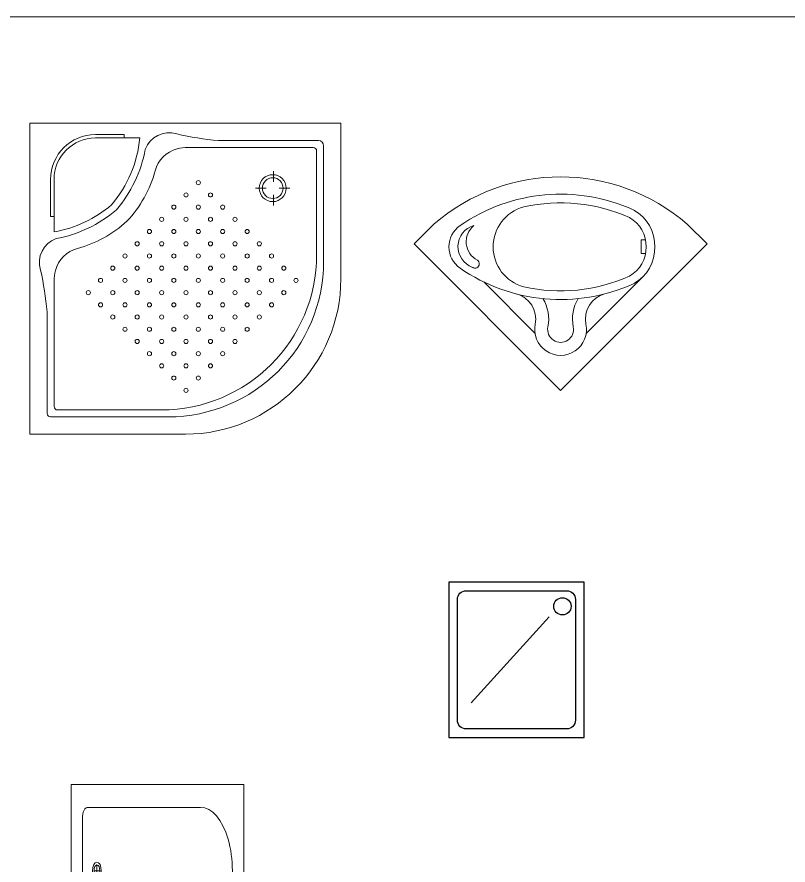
# Model space of a CAD drawing. Header units: inches. Extents: x 242965 to 445791, y 236206 to 423703.
# Drawn here: x 357563 to 362026, y 362179 to 367089 of the extents above; entities that cross this region are included whole.
import ezdxf

# ---------------------------------------------------------------- set-up
doc = ezdxf.new("R2010")
doc.units = ezdxf.units.IN
doc.header["$MEASUREMENT"] = 0
doc.layers.add('9', color=251, linetype='Continuous', lineweight=13)
doc.layers.add('e', color=96, linetype='Continuous', lineweight=5)
doc.layers.add('THIET-BI', color=21, linetype='Continuous')
doc.styles.add('ATTR', font='romans.shx', dxfattribs={"width": 0.8, "height": 0.7})

# ---------------------------------------------------------------- blocks, each defined once
blk = doc.blocks.new('BT30601T')
for p, q in [((9, -14), (9, -16)), ((8, -15), (10, -15))]:
    blk.add_line(p, q)
blk.add_lwpolyline([(0, -30), (0, 0), (60, 0), (60, -30)], close=True)
for points in [[(6, -4), (45, -4)], [(4, -24), (4, -6)], [(45, -26), (6, -26)]]:
    blk.add_lwpolyline(points)
for radius in [1.5, 1]:
    blk.add_circle((9, -15), radius)
for centre, radius, start, end in [((5.75, -5.75), 1.768, 81.8699, 188.1301), ((45.012, -15), 11, 269.9408, 90.05919), ((5.75, -24.25), 1.768, 171.8699, 278.1301)]:
    blk.add_arc(centre, radius, start, end)
at = {"style": 'ATTR', "width": 0.8, "flags": 9}
blk.add_attdef('ESTCODE', (0, 0), '', height=0.7, dxfattribs=at)
blk = doc.blocks.new('A$C240A1462')
at = {"layer": 'THIET-BI'}
for points in [[(782.7, 900), (0, 900), (0, 0), (782.7, 0), (782.7, 900)], [(580.4, 698), (130.2, 200)]]:
    blk.add_lwpolyline(points, dxfattribs=at)
blk.add_lwpolyline([(682.7, 50), (100, 50, -0.414214), (50, 100), (50, 800, -0.414214), (100, 850), (682.7, 850, -0.414214), (732.7, 800), (732.7, 100, -0.414214)], format="xyb", close=True, dxfattribs=at)
blk.add_circle((657.7, 759.6), 50, dxfattribs=at)
blk = doc.blocks.new('A$C6C404891')
for p, q in [((115.2, 963.7), (0, 848.5)), ((1697.1, 848.5), (1581.9, 963.7)), ((0, 848.5), (848.5, 0)), ((848.5, 0), (1697.1, 848.5)), ((1315.2, 872.7), (1315.2, 792.7)), ((1340.4, 872.7), (1315.2, 872.7)), ((1340.4, 792.7), (1315.2, 792.7)), ((996.8, 331), (1326.2, 660.4)), ((403.8, 628.6), (700, 332.3))]:
    blk.add_line(p, q)
for centre, radius, start, end in [((848.5, 115.2), 1121.5, 49.1644, 130.8356), ((848.5, 115.2), 1021.5, 65.6456, 124.6995), ((848.5, 115.2), 971.5, 65.7599, 102.6866), ((697.5, 831.7), 239.5, 105.0767, 254.9233), ((1155.9, 836.9), 237.9, 358.4027, 60.8654), ((1155.9, 836.9), 187.9, 358.4027, 60.8654), ((352.4, 831.7), 150, 124.6995, 235.3005), ((381.6, 832.9), 127.3, 105.7094, 250.118), ((422.5, 861.2), 120.6, 128.6509, 242.5031), ((1155.9, 826.5), 187.9, 299.1346, 1.5973), ((1155.9, 826.5), 237.9, 299.1346, 1.5973), ((352.7, 733.7), 25, 235.034, 55.5671), ((848.5, 1548.2), 1021.5, 235.3005, 294.3544), ((848.5, 1548.2), 971.5, 257.3134, 294.2401), ((554.7, 414.1), 150, 348.3488, 75.475), ((1142.3, 414.1), 150, 104.525, 191.6512), ((554.7, 414.1), 225, 348.3488, 31.5309), ((1142.3, 414.1), 225, 148.4691, 191.6512), ((848.5, 353.6), 150, 168.3488, 11.6512), ((848.5, 353.6), 75, 168.3488, 11.6512)]:
    blk.add_arc(centre, radius, start, end)
blk = doc.blocks.new('A$C24910009')
for p, q in [((900, 900), (0, 900)), ((0, 900), (0, 0)), ((900, 450), (900, 900)), ((273, 867.5), (190, 867.5)), ((273, 867.5), (273, 857.5)), ((318, 857.5), (190, 857.5)), ((835, 850), (545.9, 850)), ((840, 850), (840, 850)), ((840, 850), (840, 850)), ((850, 500), (850, 835)), ((457.2, 830), (820, 830)), ((830, 520), (830, 820)), ((704.8, 730.4), (704.8, 761.3)), ((60, 630.6), (60, 737.5)), ((70, 585.6), (70, 737.5)), ((684.1, 712.2), (653.2, 712.2)), ((721.8, 712.2), (752.7, 712.2)), ((704.8, 692.7), (704.8, 661.8)), ((60, 630.6), (70, 630.6)), ((70, 442.8), (70, 80)), ((50, 60), (50, 354.1)), ((80, 70), (380, 70)), ((0, 0), (450, 0))]:
    blk.add_line(p, q)
blk.add_lwpolyline([(50, 60), (50, 60, 0.414214), (60, 50), (400, 50)], format="xyb")
for centre, radius in [((703, 712.2), 39), ((703, 712.2), 30), ((487.4, 728), 6), ((452, 692.6), 6), ((522.7, 692.6), 6), ((416.7, 657.3), 6), ((487.4, 657.3), 6), ((558.1, 657.3), 6), ((381.3, 621.9), 6), ((452, 621.9), 6), ((522.7, 621.9), 6), ((593.5, 621.9), 6), ((346, 586.6), 6), ((416.7, 586.6), 6), ((487.4, 586.6), 6), ((558.1, 586.6), 6), ((628.8, 586.6), 6), ((310.6, 551.2), 6), ((381.3, 551.2), 6), ((452, 551.2), 6), ((522.7, 551.2), 6), ((593.5, 551.2), 6), ((664.2, 551.2), 6), ((275.3, 515.9), 6), ((346, 515.9), 6), ((416.7, 515.9), 6), ((487.4, 515.9), 6), ((558.1, 515.9), 6), ((628.8, 515.9), 6), ((699.5, 515.9), 6), ((239.9, 480.5), 6), ((310.6, 480.5), 6), ((381.3, 480.5), 6), ((452, 480.5), 6), ((522.7, 480.5), 6), ((593.5, 480.5), 6), ((664.2, 480.5), 6), ((734.9, 480.5), 6), ((204.5, 445.1), 6), ((275.3, 445.1), 6), ((346, 445.1), 6), ((416.7, 445.1), 6), ((487.4, 445.1), 6), ((558.1, 445.1), 6), ((628.8, 445.1), 6), ((699.5, 445.1), 6), ((770.2, 445.1), 6), ((169.2, 409.8), 6), ((239.9, 409.8), 6), ((310.6, 409.8), 6), ((381.3, 409.8), 6), ((452, 409.8), 6), ((522.7, 409.8), 6), ((593.5, 409.8), 6), ((664.2, 409.8), 6), ((734.9, 409.8), 6), ((204.5, 374.4), 6), ((275.3, 374.4), 6), ((346, 374.4), 6), ((416.7, 374.4), 6), ((487.4, 374.4), 6), ((558.1, 374.4), 6), ((628.8, 374.4), 6), ((699.5, 374.4), 6), ((239.9, 339.1), 6), ((310.6, 339.1), 6), ((381.3, 339.1), 6), ((452, 339.1), 6), ((522.7, 339.1), 6), ((593.5, 339.1), 6), ((664.2, 339.1), 6), ((275.3, 303.7), 6), ((346, 303.7), 6), ((416.7, 303.7), 6), ((487.4, 303.7), 6), ((558.1, 303.7), 6), ((628.8, 303.7), 6), ((310.6, 268.4), 6), ((381.3, 268.4), 6), ((452, 268.4), 6), ((522.7, 268.4), 6), ((593.5, 268.4), 6), ((346, 233), 6), ((416.7, 233), 6), ((487.4, 233), 6), ((558.1, 233), 6), ((381.3, 197.7), 6), ((452, 197.7), 6), ((522.7, 197.7), 6), ((416.7, 162.3), 6), ((487.4, 162.3), 6), ((452, 126.9), 6)]:
    blk.add_circle(centre, radius)
for centre, radius, start, end in [((190, 737.5), 130, 90, 180), ((402.7, 799), 73.4, 72.4413, 159.8567), ((644, 1870.5), 1025.2, 257.6577, 264.511), ((190, 737.5), 120, 90, 180), ((-26.2, 888.7), 345.6, 319.4035, 354.8269), ((835, 835), 15, 0, 90), ((-26.2, 888.7), 365.6, 319.1622, 349.8539), ((449.3, 739), 90, 105.1154, 164.8145), ((457.2, 710), 120, 90, 105.1154), ((820, 820), 10, 0, 90), ((30, 852.5), 344.5, 316.7331, 344.865), ((11.3, 926.2), 345.6, 279.7733, 310.5965), ((11.3, 926.2), 365.6, 280.1461, 310.8378), ((46.6, 872.4), 347, 285.1855, 312.4539), ((101, 497.3), 73.4, 110.1433, 197.5587), ((161, 450.7), 90, 105.1855, 164.8846), ((380, 520), 450, 270, 0), ((400, 500), 450, 270, 360), ((-970.5, 256), 1025.2, 5.489, 12.3423), ((190, 442.8), 120, 164.8846, 180), ((450, 450), 450, 270, 0), ((80, 80), 10, 180, 270)]:
    blk.add_arc(centre, radius, start, end)

msp = doc.modelspace()

# ---------------------------------------------------------------- linework, layer by layer
at = {"layer": 'e'}
msp.add_line((291368.494, 367089.286), (443316.424, 367089.285), dxfattribs=at)

# ---------------------------------------------------------------- block references
at = {"layer": '9'}
for name, p, xscale, yscale, zscale in [('A$C24910009', (357637.771, 364673.638), 2, 2, 2), ('BT30601T', (357876.134, 362645.675), 16.66666666639503, 33.33333333284827, 16.66666666639503)]:
    msp.add_blockref(name, p, dxfattribs=dict(at, xscale=xscale, yscale=yscale, zscale=zscale))
for name, p in [('A$C6C404891', (359861.229, 364926.343)), ('A$C240A1462', (360062.729, 362916.997))]:
    msp.add_blockref(name, p, dxfattribs=at)

doc.saveas('drawing.dxf')
